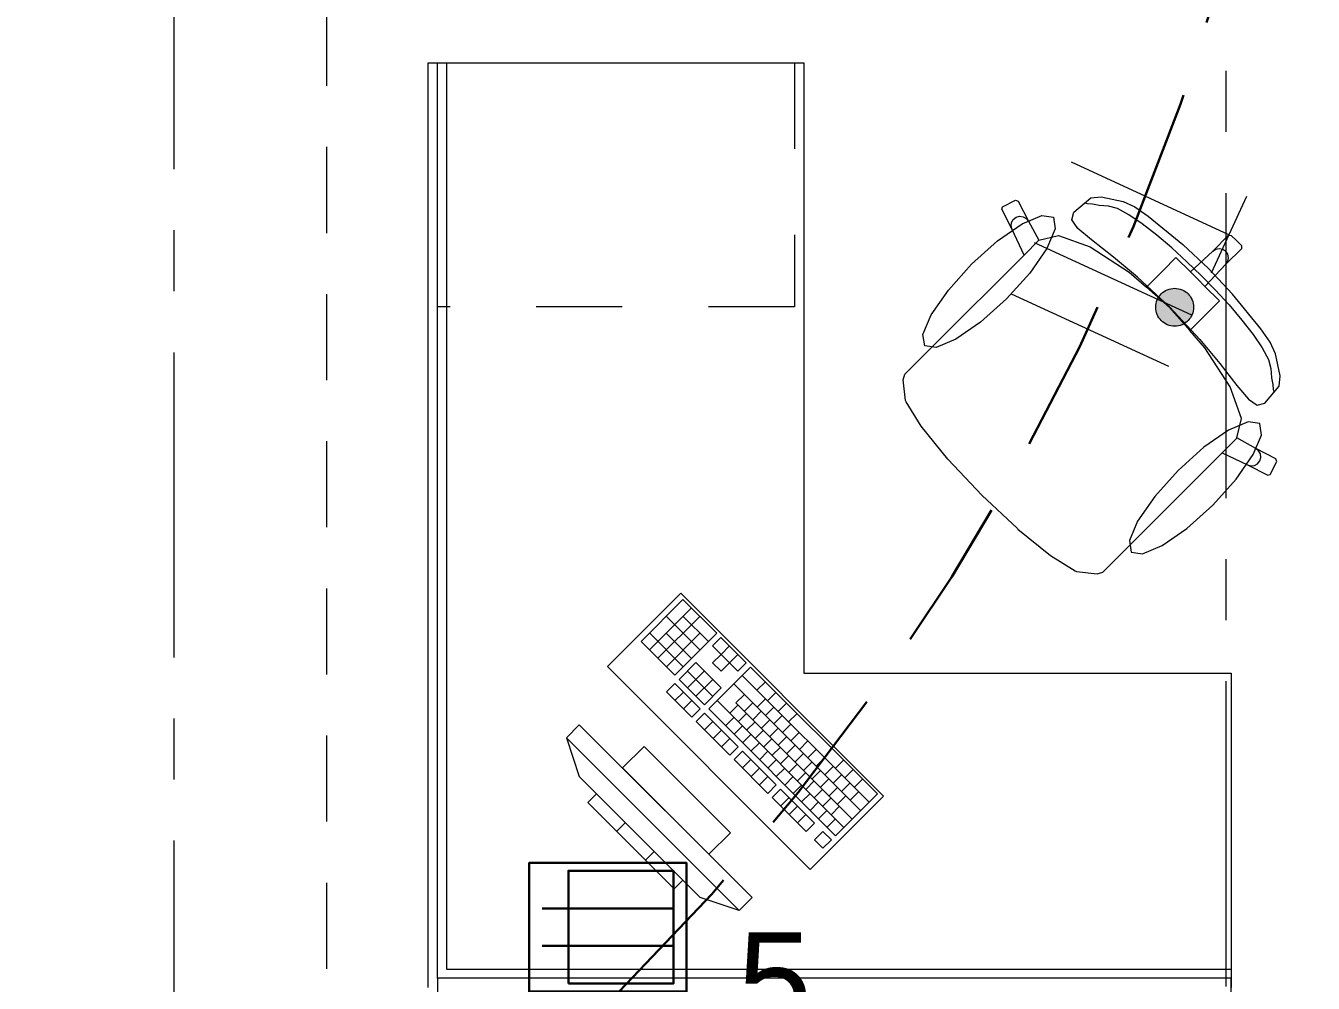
# Model space of a CAD drawing. Header units: inches. Extents: x -19 to 5698, y -728 to 92.
# Drawn here: x 314.577 to 316.685, y 34.516 to 36.085 of the extents above; entities that cross this region are included whole.
import ezdxf

# ---------------------------------------------------------------- set-up
doc = ezdxf.new("R2010")
doc.units = ezdxf.units.IN
doc.header["$MEASUREMENT"] = 0
for name, pattern in [('HIDDEN', [0.375, 0.25, -0.125]), ('Hidden Line', [0.195611, 0.141111, -0.0545]), ('Punto & Raya', [0.65, 0.5, -0.075, 0, -0.075]), ('Rayas', [0.282222, 0.141111, -0.141111]), ('RAYITAS', [0.375, 0.25, -0.125])]:
    doc.linetypes.add(name, pattern=pattern)
doc.layers.get('0').update_dxf_attribs({"color": 61})
for name, color, linetype, lineweight in [('00 conduct tomacorr', 120, 'HIDDEN', 30), ('00 IE LUZ EMERGENCIA', 253, 'Continuous', 0), ('T-TECHO-E', 150, 'Continuous', 20), ('TOMACORRIENTE', 22, 'RAYITAS', 9)]:
    doc.layers.add(name, color=color, linetype=linetype, lineweight=lineweight)
for name, color, linetype in [('02 _ ARQ _ ALB _ Ejes Generales', 251, 'Continuous'), ('08 _ STR _ EXT _ 09 Vigas', 251, 'Continuous'), ('Interior - Mobiliario', 7, 'Continuous'), ('Marcador - Secciones', 7, 'Continuous')]:
    doc.layers.add(name, color=color, linetype=linetype)
doc.styles.add('Annotative', font='arial.ttf')

# ---------------------------------------------------------------- blocks, each defined once
blk = doc.blocks.new('CAJA POP UP 6 MODULOS')
at = {"layer": '00 conduct tomacorr', "linetype": 'Continuous'}
for p, q in [((-0.095, -0.165), (-0.095, -0.0151)), ((-0.052, -0.165), (-0.052, -0.0151)), ((0.052, -0.165), (0.052, -0.0151)), ((0.095, -0.165), (0.095, -0.0151)), ((0, -0.165), (0, -0.18))]:
    blk.add_line(p, q, dxfattribs=at)
for points in [[(-0.147, 0), (0.147, 0), (0.147, -0.18), (-0.147, -0.18)], [(0, 0), (0.147, 0), (0.147, -0.18), (0, -0.18)]]:
    blk.add_lwpolyline(points, close=True, dxfattribs=at)
for points in [[(-0.138, -0.045), (-0.009, -0.045), (-0.009, -0.165), (-0.138, -0.165), (-0.138, -0.045)], [(0.009, -0.045), (0.138, -0.045), (0.138, -0.165), (0.009, -0.165), (0.009, -0.045)]]:
    blk.add_lwpolyline(points, dxfattribs=at)
at = {"color": 1, "insert": (-0.1807, -0.168), "char_height": 0.05, "attachment_point": 1, "rotation": 180}
blk.add_mtext_dynamic_manual_height_columns('{\\fVerdana|b0|i0|c0|p34;2T}', width=0.000481, gutter_width=0.1561, heights=[0], dxfattribs=at)
blk = doc.blocks.new('a')
at = {"layer": 'TOMACORRIENTE', "ltscale": 0.05}
h = blk.add_hatch(color=4, dxfattribs=at)
edge = h.paths.add_edge_path()
edge.add_arc((0, 0.0752), 0.0211, 0, 360)
at = {"layer": 'TOMACORRIENTE', "color": 4}
for p, q in [((-0.1455, 0.0963), (-0.0515, 0.0963)), ((-0.0985, 0.0963), (-0.0985, -0.0966)), ((0, 0.0963), (0, -0.0963)), ((0.0623, -0.0963), (0.0623, 0.0963))]:
    blk.add_line(p, q, dxfattribs=at)
blk.add_circle((0, 0.0752), 0.0211, dxfattribs=at)
blk = doc.blocks.new('CABLE 3FACE')
at = {"layer": 'T-TECHO-E', "rotation": 59.94170052614085}
blk.add_blockref('a', (0, 0), dxfattribs=at)

msp = doc.modelspace()

# ---------------------------------------------------------------- linework, layer by layer
at = {"layer": '00 conduct tomacorr'}
for centre, radius, start, end in [((312.8448, 37.2305, -0.0007), 3.8406, 314.7477, 6.5191), ((314.7061, 40.2016, -0.0007), 5.7607, 250.29535, 278.40898)]:
    msp.add_arc(centre, radius, start, end, dxfattribs=at)
at = {"layer": '02 _ ARQ _ ALB _ Ejes Generales', "color": 251, "linetype": 'Punto & Raya', "lineweight": 13, "true_color": 0x636466}
msp.add_line((314.82, 3.05), (314.82, 44.9), dxfattribs=at)
at = {"layer": '08 _ STR _ EXT _ 09 Vigas', "color": 251, "linetype": 'Hidden Line', "lineweight": 13, "true_color": 0x636466}
msp.add_line((315.07, 30.2), (315.07, 39.4), dxfattribs=at)
at = {"layer": 'Interior - Mobiliario', "color": 175, "linetype": 'Continuous', "lineweight": 13}
for p, q in [((315.236, 36.0246), (315.266, 36.0246)), ((315.236, 34.5396), (315.236, 36.0246)), ((315.266, 36.0246), (315.266, 34.5396)), ((316.1752, 35.7844), (316.1765, 35.7884)), ((316.1765, 35.7884), (316.1978, 35.7993)), ((316.1978, 35.7993), (316.2019, 35.7979)), ((316.2019, 35.7979), (316.2189, 35.7648)), ((316.2932, 35.7799), (316.3211, 35.8031)), ((316.3158, 35.7935), (316.3113, 35.7943)), ((316.3239, 35.7927), (316.3158, 35.7935)), ((316.3211, 35.8031), (316.3379, 35.805)), ((316.3346, 35.7906), (316.3239, 35.7927)), ((316.35, 35.7895), (316.3346, 35.7906)), ((316.3379, 35.805), (316.374, 35.7972)), ((316.3648, 35.7856), (316.35, 35.7895)), ((316.3836, 35.7756), (316.3648, 35.7856)), ((316.374, 35.7972), (316.3932, 35.7883)), ((316.3932, 35.7883), (316.4149, 35.7734)), ((316.1921, 35.7513), (316.1752, 35.7844)), ((316.1912, 35.7628), (316.194, 35.7679)), ((316.194, 35.7679), (316.1986, 35.7715)), ((316.1986, 35.7715), (316.2042, 35.7731)), ((316.2042, 35.7731), (316.2101, 35.7723)), ((316.2101, 35.7723), (316.2152, 35.7694)), ((316.2152, 35.7694), (316.2189, 35.7648)), ((316.2189, 35.7648), (316.2362, 35.7338)), ((316.2898, 35.767), (316.2932, 35.7799)), ((316.2998, 35.7527), (316.2898, 35.767)), ((316.4054, 35.7608), (316.3836, 35.7756)), ((316.4149, 35.7734), (316.4716, 35.7265)), ((316.1905, 35.757), (316.1912, 35.7628)), ((316.1921, 35.7513), (316.1905, 35.757)), ((316.2117, 35.7095), (316.1921, 35.7513)), ((316.3221, 35.7341), (316.2998, 35.7527)), ((316.4292, 35.7422), (316.4054, 35.7608)), ((316.2359, 35.7338), (316.2117, 35.7095)), ((316.2359, 35.7338), (316.2362, 35.7338)), ((316.2362, 35.7338), (316.2681, 35.7413)), ((316.2681, 35.7413), (316.3201, 35.7229)), ((316.3201, 35.7229), (316.3839, 35.6816)), ((316.3583, 35.7061), (316.3221, 35.7341)), ((316.454, 35.721), (316.4292, 35.7422)), ((316.4716, 35.7265), (316.5138, 35.6874)), ((316.5207, 35.7157), (316.5468, 35.7418)), ((316.5468, 35.7418), (316.5511, 35.7417)), ((316.5511, 35.7417), (316.5596, 35.7332)), ((316.5682, 35.7247), (316.5596, 35.7332)), ((316.5682, 35.7204), (316.5682, 35.7247)), ((316.0639, 35.5617), (316.2117, 35.7095)), ((316.3976, 35.6734), (316.3583, 35.7061)), ((316.4394, 35.6842), (316.4606, 35.7053)), ((316.4786, 35.6985), (316.454, 35.721)), ((316.4606, 35.7053), (316.4842, 35.6817)), ((316.4842, 35.6817), (316.5207, 35.7157)), ((316.5207, 35.7157), (316.5256, 35.7189)), ((316.5256, 35.7189), (316.5313, 35.72)), ((316.5313, 35.72), (316.5371, 35.7189)), ((316.5371, 35.7189), (316.542, 35.7156)), ((316.5453, 35.7107), (316.542, 35.7156)), ((316.5421, 35.6943), (316.5682, 35.7204)), ((316.5464, 35.7049), (316.5453, 35.7107)), ((316.5453, 35.6992), (316.5464, 35.7049)), ((316.3839, 35.6816), (316.4121, 35.6568)), ((316.4121, 35.6568), (316.4394, 35.6842)), ((316.5021, 35.6757), (316.4786, 35.6985)), ((316.4842, 35.6817), (316.4962, 35.6697)), ((316.5081, 35.6578), (316.5421, 35.6943)), ((316.5529, 35.6452), (316.5138, 35.6874)), ((316.5421, 35.6943), (316.5453, 35.6992)), ((316.4504, 35.6239), (316.3976, 35.6734)), ((316.5081, 35.6578), (316.4962, 35.6697)), ((316.5021, 35.6757), (316.5249, 35.6522)), ((316.4121, 35.6568), (316.4499, 35.6235)), ((316.5317, 35.6342), (316.5081, 35.6578)), ((316.5249, 35.6522), (316.5475, 35.6276)), ((316.5998, 35.5885), (316.5529, 35.6452)), ((316.4832, 35.5856), (316.4499, 35.6235)), ((316.4504, 35.6239), (316.4998, 35.5712)), ((316.5106, 35.613), (316.5317, 35.6342)), ((316.5475, 35.6276), (316.5686, 35.6028)), ((316.4832, 35.5856), (316.5106, 35.613)), ((316.5686, 35.6028), (316.5872, 35.579)), ((316.508, 35.5575), (316.4832, 35.5856)), ((316.5872, 35.579), (316.602, 35.5572)), ((316.6147, 35.5668), (316.5998, 35.5885)), ((316.0383, 35.5362), (316.0639, 35.5617)), ((316.4998, 35.5712), (316.5326, 35.5319)), ((316.5494, 35.4937), (316.508, 35.5575)), ((316.602, 35.5572), (316.612, 35.5384)), ((316.6236, 35.5476), (316.6147, 35.5668)), ((316.0164, 35.5142), (316.0383, 35.5362)), ((316.612, 35.5384), (316.6159, 35.5236)), ((316.6314, 35.5114), (316.6236, 35.5476)), ((316.0135, 35.5049), (316.0164, 35.5142)), ((316.5326, 35.5319), (316.5605, 35.4957)), ((316.6159, 35.5236), (316.6171, 35.5082)), ((316.6295, 35.4947), (316.6314, 35.5114)), ((316.0175, 35.471), (316.0135, 35.5049)), ((316.5677, 35.4417), (316.5494, 35.4937)), ((316.5605, 35.4957), (316.5791, 35.4734)), ((316.6063, 35.4668), (316.6295, 35.4947)), ((316.6171, 35.5082), (316.6191, 35.4974)), ((316.6191, 35.4974), (316.6199, 35.4894)), ((316.0184, 35.4689), (316.0175, 35.471)), ((316.0433, 35.4288), (316.0184, 35.4689)), ((316.5791, 35.4734), (316.5934, 35.4634)), ((316.6199, 35.4894), (316.6207, 35.4849)), ((316.5934, 35.4634), (316.6063, 35.4668)), ((316.0869, 35.3752), (316.0433, 35.4288)), ((316.5602, 35.4098), (316.5677, 35.4417)), ((316.5602, 35.4095), (316.536, 35.3853)), ((316.5602, 35.4095), (316.5602, 35.4098)), ((316.5912, 35.3924), (316.5602, 35.4098)), ((316.3881, 35.2374), (316.536, 35.3853)), ((316.536, 35.3853), (316.5777, 35.3657)), ((316.5959, 35.3888), (316.5912, 35.3924)), ((316.6243, 35.3755), (316.5912, 35.3924)), ((316.5988, 35.3837), (316.5959, 35.3888)), ((316.0876, 35.3744), (316.0869, 35.3752)), ((316.1424, 35.316), (316.0876, 35.3744)), ((316.5777, 35.3657), (316.5834, 35.3641)), ((316.5777, 35.3657), (316.6108, 35.3487)), ((316.5834, 35.3641), (316.5892, 35.3648)), ((316.5892, 35.3648), (316.5943, 35.3676)), ((316.5943, 35.3676), (316.5979, 35.3722)), ((316.5979, 35.3722), (316.5995, 35.3778)), ((316.5995, 35.3778), (316.5988, 35.3837)), ((316.6149, 35.35), (316.6257, 35.3714)), ((316.6257, 35.3714), (316.6243, 35.3755)), ((316.6108, 35.3487), (316.6149, 35.35)), ((316.1424, 35.316), (316.2008, 35.2612)), ((316.2008, 35.2612), (316.2016, 35.2605)), ((316.2016, 35.2605), (316.2553, 35.2169)), ((316.3626, 35.2119), (316.3881, 35.2374)), ((316.2553, 35.2169), (316.2953, 35.192)), ((316.3406, 35.19), (316.3626, 35.2119)), ((316.2953, 35.192), (316.2974, 35.1911)), ((316.2974, 35.1911), (316.3313, 35.1871)), ((316.3313, 35.1871), (316.3406, 35.19)), ((315.653, 35.1451), (315.5844, 35.0765)), ((315.7084, 35.0897), (315.653, 35.1451)), ((315.6668, 35.1312), (315.5983, 35.0627)), ((315.6807, 35.1174), (315.6121, 35.0488)), ((315.681, 35.0622), (315.6256, 35.1176)), ((315.6947, 35.076), (315.6531, 35.1175)), ((315.6535, 35.0348), (315.5981, 35.0902)), ((315.6672, 35.0485), (315.6257, 35.0901)), ((315.6808, 35.0898), (315.626, 35.035)), ((315.6398, 35.0211), (315.7084, 35.0897)), ((315.5844, 35.0765), (315.6398, 35.0211)), ((315.7153, 35.0828), (315.7016, 35.069)), ((315.7016, 35.069), (315.7154, 35.0552)), ((315.7568, 35.0412), (315.7153, 35.0828)), ((315.7292, 35.0689), (315.7154, 35.0552)), ((315.7154, 35.0552), (315.7017, 35.0415)), ((315.7293, 35.0413), (315.7154, 35.0552)), ((315.743, 35.0551), (315.7293, 35.0413)), ((315.6742, 35.0416), (315.6467, 35.0142)), ((315.702, 34.9864), (315.6605, 35.0279)), ((315.688, 35.0278), (315.6606, 35.0003)), ((315.7157, 35.0001), (315.6742, 35.0416)), ((315.7638, 35.0343), (315.6952, 34.9657)), ((315.7017, 35.0415), (315.7156, 35.0276)), ((315.7156, 35.0276), (315.7293, 35.0413)), ((315.7293, 35.0413), (315.7431, 35.0275)), ((315.7431, 35.0275), (315.7568, 35.0412)), ((315.9715, 34.8266), (315.7638, 35.0343)), ((315.6399, 35.0073), (315.6262, 34.9936)), ((315.6814, 34.9658), (315.6399, 35.0073)), ((315.6467, 35.0142), (315.6883, 34.9726)), ((315.7019, 35.0139), (315.6744, 34.9865)), ((315.9441, 34.7991), (315.7363, 35.0069)), ((315.9578, 34.8129), (315.7501, 35.0206)), ((315.788, 35.0101), (315.7743, 34.9963)), ((315.6262, 34.9936), (315.6677, 34.9521)), ((315.6537, 34.9935), (315.64, 34.9798)), ((315.6883, 34.9726), (315.7157, 35.0001)), ((315.7537, 34.9895), (315.7399, 34.9758)), ((315.8053, 34.9927), (315.7916, 34.979)), ((315.6676, 34.9796), (315.6539, 34.9659)), ((315.6677, 34.9521), (315.6814, 34.9658)), ((315.6952, 34.9657), (315.9029, 34.758)), ((315.9166, 34.7717), (315.7089, 34.9794)), ((315.7434, 34.9724), (315.7297, 34.9587)), ((315.9303, 34.7854), (315.7399, 34.9758)), ((315.7675, 34.9757), (315.7538, 34.962)), ((315.7881, 34.9825), (315.7744, 34.9688)), ((315.802, 34.9686), (315.7883, 34.9549)), ((315.8226, 34.9754), (315.8089, 34.9617)), ((315.6883, 34.9589), (315.6746, 34.9451)), ((315.6746, 34.9451), (315.73, 34.8898)), ((315.7437, 34.9035), (315.6883, 34.9589)), ((315.7022, 34.945), (315.6885, 34.9313)), ((315.7366, 34.9517), (315.7229, 34.938)), ((315.7572, 34.9585), (315.7435, 34.9448)), ((315.7711, 34.9447), (315.7574, 34.931)), ((315.7813, 34.9619), (315.7676, 34.9481)), ((315.7952, 34.948), (315.7815, 34.9343)), ((315.8158, 34.9548), (315.8021, 34.9411)), ((315.8399, 34.9581), (315.8262, 34.9444)), ((315.4833, 34.9398), (315.4621, 34.9185)), ((315.7662, 34.6569), (315.4833, 34.9398)), ((315.716, 34.9312), (315.7023, 34.9175)), ((315.7505, 34.9379), (315.7367, 34.9242)), ((315.7643, 34.924), (315.7506, 34.9103)), ((315.7849, 34.9308), (315.7712, 34.9171)), ((315.809, 34.9342), (315.7953, 34.9204)), ((315.8297, 34.9409), (315.816, 34.9272)), ((315.8435, 34.9271), (315.8298, 34.9134)), ((315.4621, 34.9185), (315.745, 34.6357)), ((315.4621, 34.9185), (315.4833, 34.8549)), ((315.5894, 34.9044), (315.554, 34.869)), ((315.7308, 34.763), (315.5894, 34.9044)), ((315.7299, 34.9173), (315.7162, 34.9036)), ((315.73, 34.8898), (315.7437, 34.9035)), ((315.7782, 34.9102), (315.7644, 34.8965)), ((315.7988, 34.917), (315.7851, 34.9033)), ((315.8126, 34.9031), (315.7989, 34.8894)), ((315.8229, 34.9203), (315.8092, 34.9066)), ((315.8367, 34.9065), (315.823, 34.8928)), ((315.8574, 34.9133), (315.8437, 34.8995)), ((315.7507, 34.8965), (315.7369, 34.8828)), ((315.7369, 34.8828), (315.7923, 34.8274)), ((315.806, 34.8412), (315.7507, 34.8965)), ((315.7645, 34.8827), (315.7508, 34.869)), ((315.792, 34.8963), (315.7783, 34.8826)), ((315.8058, 34.8825), (315.7921, 34.8688)), ((315.8265, 34.8893), (315.8128, 34.8756)), ((315.8506, 34.8926), (315.8369, 34.8789)), ((315.8644, 34.8788), (315.8507, 34.8651)), ((315.8712, 34.8994), (315.8575, 34.8857)), ((315.8851, 34.8856), (315.8714, 34.8718)), ((315.9161, 34.882), (315.9024, 34.8682)), ((315.554, 34.869), (315.6955, 34.7276)), ((315.7784, 34.8689), (315.7646, 34.8551)), ((315.8197, 34.8687), (315.806, 34.8549)), ((315.8403, 34.8754), (315.8266, 34.8617)), ((315.8542, 34.8616), (315.8405, 34.8479)), ((315.8783, 34.8649), (315.8646, 34.8512)), ((315.8989, 34.8717), (315.8852, 34.858)), ((315.9128, 34.8579), (315.8991, 34.8442)), ((315.9317, 34.8664), (315.918, 34.8527)), ((315.6813, 34.6569), (315.4833, 34.8549)), ((315.7922, 34.855), (315.7785, 34.8413)), ((315.7923, 34.8274), (315.806, 34.8412)), ((315.8335, 34.8548), (315.8198, 34.8411)), ((315.8474, 34.841), (315.8337, 34.8272)), ((315.868, 34.8477), (315.8543, 34.834)), ((315.8921, 34.8511), (315.8784, 34.8374)), ((315.906, 34.8372), (315.8923, 34.8235)), ((315.9266, 34.844), (315.9129, 34.8303)), ((315.9473, 34.8508), (315.9335, 34.8371)), ((315.5116, 34.8266), (315.4975, 34.8125)), ((315.653, 34.6852), (315.5116, 34.8266)), ((315.813, 34.8342), (315.7993, 34.8205)), ((315.7993, 34.8205), (315.8547, 34.7651)), ((315.8684, 34.7788), (315.813, 34.8342)), ((315.8268, 34.8204), (315.8131, 34.8067)), ((315.8612, 34.8271), (315.8475, 34.8134)), ((315.8819, 34.8339), (315.8682, 34.8202)), ((315.8957, 34.8201), (315.882, 34.8063)), ((315.9029, 34.758), (315.9715, 34.8266)), ((315.9198, 34.8234), (315.9061, 34.8097)), ((315.9405, 34.8302), (315.9267, 34.8165)), ((315.4975, 34.8125), (315.6389, 34.6711)), ((315.8407, 34.8065), (315.827, 34.7928)), ((315.8751, 34.8133), (315.8614, 34.7995)), ((315.8889, 34.7994), (315.8752, 34.7857)), ((315.9096, 34.8062), (315.8959, 34.7925)), ((315.5588, 34.7795), (315.5446, 34.7653)), ((315.8545, 34.7927), (315.8408, 34.779)), ((315.8547, 34.7651), (315.8684, 34.7788)), ((315.9028, 34.7856), (315.8891, 34.7719)), ((315.6955, 34.7276), (315.7308, 34.763)), ((315.8822, 34.765), (315.8685, 34.7513)), ((315.8961, 34.7511), (315.8822, 34.765)), ((315.6059, 34.7323), (315.5917, 34.7182)), ((315.8685, 34.7513), (315.8823, 34.7374)), ((315.8823, 34.7374), (315.8961, 34.7511)), ((315.6389, 34.6711), (315.653, 34.6852)), ((315.745, 34.6357), (315.6813, 34.6569)), ((315.745, 34.6357), (315.7662, 34.6569)), ((315.236, 34.5096), (315.236, 34.5396)), ((315.266, 34.5396), (316.551, 34.5396)), ((316.551, 34.5396), (316.551, 34.5096))]:
    msp.add_line(p, q, dxfattribs=at)
at = {"layer": 'Interior - Mobiliario', "color": 175, "linetype": 'Rayas', "lineweight": 13}
for p, q in [((315.836, 36.0246), (315.836, 35.6246)), ((315.836, 35.6246), (315.251, 35.6246))]:
    msp.add_line(p, q, dxfattribs=at)
at = {"layer": 'Interior - Mobiliario', "color": 175, "linetype": 'Continuous', "lineweight": 13, "flags": 128}
for points in [[(315.251, 34.5246), (315.251, 36.0246), (315.851, 36.0246), (315.851, 35.0246), (316.551, 35.0246), (316.551, 34.5246)], [(316.1259, 35.6945), (316.1684, 35.7326), (316.2088, 35.7606), (316.2409, 35.7742), (316.2598, 35.7714), (316.2626, 35.7524), (316.249, 35.7204), (316.221, 35.68), (316.1829, 35.6375), (316.1404, 35.5994), (316.1, 35.5714), (316.0679, 35.5577), (316.049, 35.5606), (316.0462, 35.5795), (316.0598, 35.6116), (316.0878, 35.652)], [(316.5209, 35.2995), (316.559, 35.342), (316.587, 35.3824), (316.6006, 35.4144), (316.5978, 35.4333), (316.5789, 35.4362), (316.5468, 35.4226), (316.5064, 35.3946), (316.4639, 35.3564), (316.4258, 35.314), (316.3978, 35.2736), (316.3842, 35.2415), (316.387, 35.2226), (316.406, 35.2197), (316.438, 35.2333), (316.4784, 35.2614)], [(315.8616, 34.7029), (315.9818, 34.8231), (315.6495, 35.1554), (315.5293, 35.0352)], [(315.251, 34.5246), (315.251, 33.0246), (315.851, 33.0246), (315.851, 34.0246), (316.551, 34.0246), (316.551, 34.5246)]]:
    msp.add_lwpolyline(points, close=True, dxfattribs=at)
at = {"layer": 'Marcador - Secciones', "color": 251, "linetype": 'Punto & Raya', "lineweight": 13, "true_color": 0x636466}
msp.add_line((316.5425, 46.2111), (316.5425, 0.8878), dxfattribs=at)

# ---------------------------------------------------------------- block references
at = {"layer": '00 conduct tomacorr'}
for name, p, xscale, yscale, zscale, rotation in [('CABLE 3FACE', (316.3578, 35.6702, -0.0007), 1.47256122672843, 1.47256122672843, 1.47256122672843, 185.3508897015652), ('CAJA POP UP 6 MODULOS', (315.401, 34.5029, -0.0007), 1.432830642179531, 1.432830642179531, 1.432830642179531, 89.99999999999997)]:
    msp.add_blockref(name, p, dxfattribs=dict(at, xscale=xscale, yscale=yscale, zscale=zscale, rotation=rotation))

# ---------------------------------------------------------------- texts
at = {"layer": '00 IE LUZ EMERGENCIA', "style": 'Annotative'}
msp.add_attdef('5', (315.7427, 34.4434, -0.0007), '', height=0.1562, dxfattribs=at)

doc.saveas('drawing.dxf')
